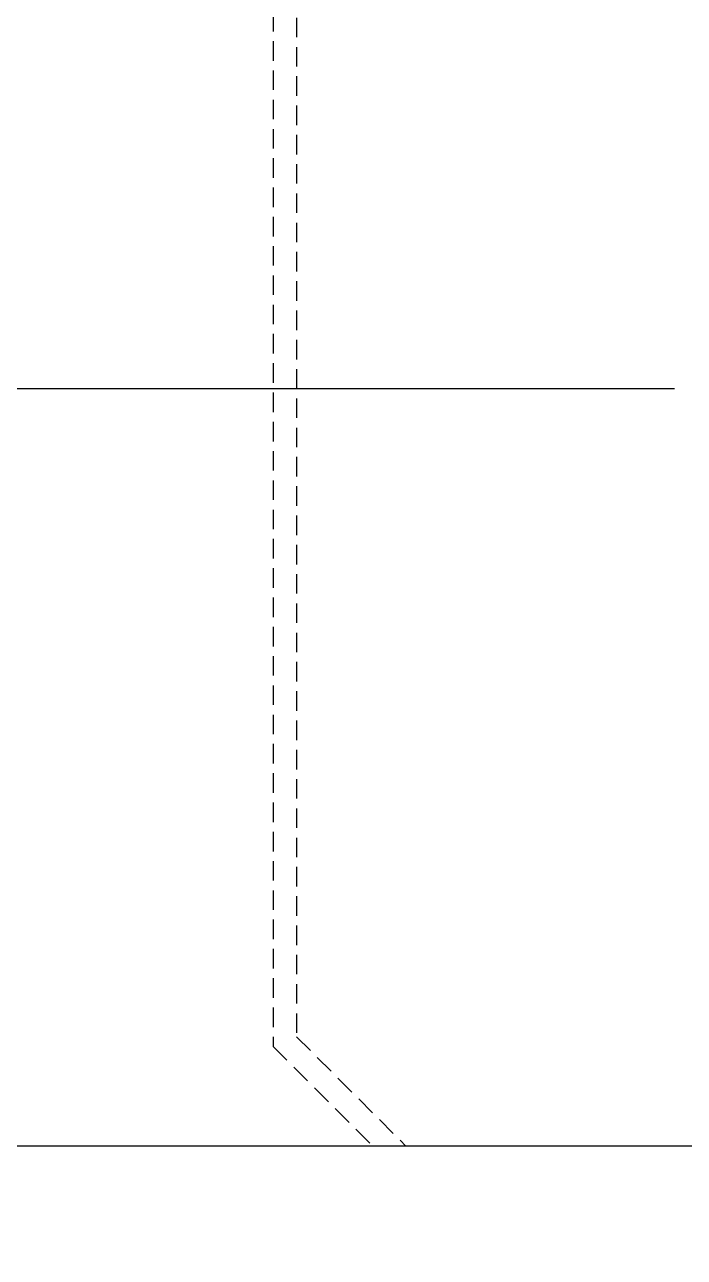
# Model space of a CAD drawing. Header units: millimetres. Extents: x -168200 to 672800, y -7409 to 118800.
# Drawn here: x 113269 to 121715, y 2776 to 18561 of the extents above; entities that cross this region are included whole.
import ezdxf
from ezdxf.xclip import XClip

# ---------------------------------------------------------------- set-up
doc = ezdxf.new("R2010")
doc.units = ezdxf.units.MM
doc.header["$LTSCALE"] = 200
doc.header["$XCLIPFRAME"] = 0
doc.linetypes.add('CENTER', pattern=[50.8, 31.75, -6.35, 6.35, -6.35])
doc.linetypes.add('HIDDEN', pattern=[0.375, 0.25, -0.125])
doc.layers.get('DEFPOINTS').update_dxf_attribs({"color": 137})
doc.layers.add('공동구', color=8, linetype='HIDDEN')
doc.layers.add('중심선', color=252, linetype='CENTER')

# ---------------------------------------------------------------- blocks, each defined once
blk = doc.blocks.new('I-Center 1층 평면도')
at = {"layer": '공동구', "ltscale": 5}
for p, q in [((4250, 19000), (4250, -8300)), ((3950, 18700), (3950, -8424)), ((4250, -8300), (6950, -11000)), ((3950, -8424), (6650, -11124))]:
    blk.add_line(p, q, dxfattribs=at)
at = {"layer": '중심선', "ltscale": 200}
blk.add_line((-109508, 0), (9087, 0), dxfattribs=at)

msp = doc.modelspace()

# ---------------------------------------------------------------- linework, layer by layer
at = {"layer": 'DEFPOINTS'}
msp.add_lwpolyline([(9300, 114600), (146700, 114600), (146700, 4200), (9300, 4200)], close=True, dxfattribs=at)

# ---------------------------------------------------------------- block references
ref = msp.add_blockref('I-Center 1층 평면도', (112500, 13900))
XClip(ref).set_block_clipping_path([(-103200.0000000001, -9700.0000000002), (34199.9999999998, 100700)])

doc.saveas('drawing.dxf')
